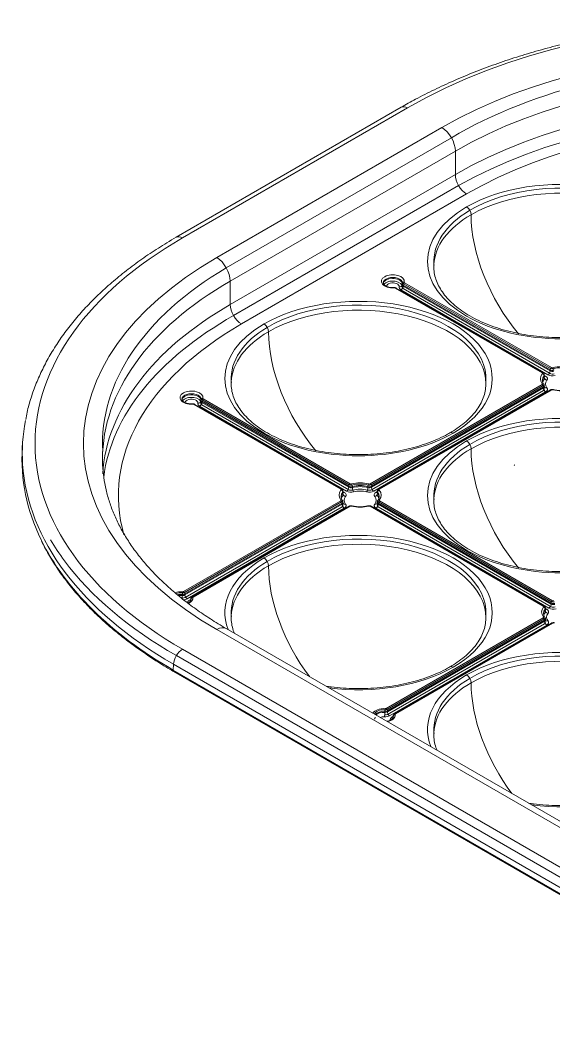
# Model space of a CAD drawing. Header units: millimetres. Extents: x 409 to 2276, y 1039 to 1674.
# Drawn here: x 905.6 to 989.4, y 1300.9 to 1460.3 of the extents above; entities that cross this region are included whole.
import ezdxf

# ---------------------------------------------------------------- set-up
doc = ezdxf.new("R2010")
doc.units = ezdxf.units.MM
doc.layers.add('粗实线层', color=7, linetype='Continuous', lineweight=35)

msp = doc.modelspace()

# ---------------------------------------------------------------- linework, layer by layer
at = {"layer": '粗实线层', "lineweight": 20}
for p, q in [((965.446, 1446.644), (930.09, 1426.232)), ((966.446, 1446.545), (931.09, 1426.133)), ((936.466, 1423.029), (971.821, 1443.442)), ((973.321, 1441.858), (937.966, 1421.446)), ((938.587, 1419.355), (973.942, 1439.768)), ((973.942, 1436.093), (973.942, 1439.768)), ((938.587, 1415.681), (973.942, 1436.093)), ((974.46, 1434.351), (939.105, 1413.939)), ((940.355, 1412.619), (975.71, 1433.032)), ((938.587, 1415.681), (938.587, 1419.355)), ((965.61, 1418.938), (965.61, 1418.774)), ((988.894, 1405.62), (965.818, 1418.943)), ((965.968, 1419.101), (989.044, 1405.778)), ((987.559, 1404.921), (964.483, 1418.244)), ((987.709, 1404.936), (964.633, 1418.259)), ((965.402, 1417.958), (988.478, 1404.635)), ((988.821, 1404.846), (965.745, 1418.169)), ((965.756, 1418.734), (965.756, 1418.57)), ((965.756, 1418.734), (988.832, 1405.411)), ((965.756, 1418.57), (988.832, 1405.247)), ((987.918, 1404.431), (987.918, 1404.594)), ((988.125, 1404.431), (987.918, 1404.551)), ((988.832, 1405.411), (988.832, 1405.247)), ((989.09, 1405.331), (989.09, 1405.168)), ((960.558, 1387.52), (987.559, 1403.109)), ((987.709, 1402.95), (960.708, 1387.362)), ((987.874, 1404.476), (987.874, 1404.313)), ((987.918, 1402.782), (987.918, 1402.946)), ((960.771, 1387.152), (987.771, 1402.741)), ((960.771, 1386.989), (987.771, 1402.578)), ((987.783, 1402.176), (960.782, 1386.587)), ((961.124, 1386.377), (988.125, 1401.966)), ((988.894, 1402.266), (961.893, 1386.677)), ((989.044, 1402.251), (962.043, 1386.663)), ((987.771, 1402.741), (987.771, 1402.578)), ((955.935, 1386.663), (932.859, 1399.985)), ((956.085, 1386.677), (933.009, 1400)), ((933.985, 1400.679), (933.985, 1400.516)), ((957.196, 1386.587), (934.121, 1399.91)), ((934.132, 1400.475), (934.132, 1400.312)), ((934.132, 1400.475), (957.208, 1387.152)), ((934.132, 1400.312), (957.208, 1386.989)), ((957.27, 1387.362), (934.194, 1400.684)), ((934.344, 1400.843), (957.42, 1387.52)), ((933.778, 1399.7), (956.854, 1386.377)), ((905.98, 1394.027), (905.924, 1393.148)), ((957.208, 1387.152), (957.208, 1386.989)), ((957.466, 1387.073), (957.466, 1386.91)), ((957.765, 1387.093), (957.765, 1386.93)), ((960.213, 1387.093), (960.213, 1386.93)), ((960.513, 1386.91), (960.513, 1387.073)), ((960.771, 1387.152), (960.771, 1386.989)), ((956.25, 1386.218), (956.25, 1386.055)), ((956.501, 1386.173), (956.293, 1386.292)), ((956.294, 1386.173), (956.294, 1386.336)), ((961.685, 1386.292), (961.478, 1386.173)), ((961.685, 1386.336), (961.685, 1386.173)), ((961.728, 1386.218), (961.728, 1386.055)), ((931.264, 1370.607), (955.935, 1384.851)), ((956.085, 1384.692), (931.414, 1370.448)), ((931.476, 1370.239), (956.147, 1384.483)), ((931.476, 1370.076), (956.147, 1384.32)), ((956.159, 1383.918), (931.488, 1369.674)), ((957.27, 1384.008), (932.599, 1369.764)), ((957.42, 1383.993), (932.749, 1369.749)), ((956.147, 1384.483), (956.147, 1384.32)), ((956.294, 1384.524), (956.294, 1384.687)), ((987.728, 1368.307), (960.558, 1383.993)), ((987.878, 1368.322), (960.708, 1384.008)), ((961.685, 1384.687), (961.685, 1384.524)), ((988.989, 1368.232), (961.82, 1383.918)), ((961.831, 1384.483), (961.831, 1384.32)), ((961.831, 1384.483), (989.001, 1368.797)), ((961.831, 1384.32), (989.001, 1368.634)), ((989.063, 1369.006), (961.893, 1384.692)), ((962.043, 1384.851), (989.213, 1369.164)), ((931.83, 1369.464), (956.501, 1383.708)), ((961.478, 1383.708), (988.647, 1368.021)), ((931.068, 1370.157), (931.068, 1369.993)), ((931.291, 1370.008), (931.291, 1370.172)), ((931.476, 1370.239), (931.476, 1370.076)), ((932.39, 1369.423), (932.39, 1369.26)), ((932.391, 1369.379), (932.183, 1369.26)), ((932.393, 1369.391), (932.393, 1369.228)), ((988.043, 1367.863), (988.043, 1367.699)), ((988.294, 1367.817), (988.086, 1367.937)), ((988.087, 1367.817), (988.087, 1367.98)), ((989.001, 1368.797), (989.001, 1368.634)), ((989.258, 1368.718), (989.258, 1368.554)), ((963.057, 1352.251), (987.728, 1366.495)), ((987.878, 1366.337), (963.207, 1352.093)), ((988.087, 1366.168), (988.087, 1366.332)), ((1035.461, 1307.495), (936.466, 1364.65)), ((1036.961, 1307.644), (937.966, 1364.799)), ((963.269, 1351.884), (987.94, 1366.128)), ((963.269, 1351.72), (987.94, 1365.964)), ((987.951, 1365.563), (963.28, 1351.319)), ((963.623, 1351.108), (988.294, 1365.352)), ((989.063, 1365.653), (964.392, 1351.409)), ((989.213, 1365.638), (964.542, 1351.394)), ((987.94, 1366.128), (987.94, 1365.964)), ((931.09, 1361.546), (1030.085, 1304.392)), ((1029.122, 1303.398), (930.127, 1360.553)), ((929.678, 1359.184), (929.638, 1358.28)), ((1028.633, 1301.125), (929.638, 1358.28)), ((929.678, 1359.184), (1028.673, 1302.029)), ((929.741, 1358.029), (1028.736, 1300.875)), ((963.269, 1351.884), (963.269, 1351.72)), ((962.86, 1351.801), (962.86, 1351.638)), ((963.084, 1351.653), (963.084, 1351.816)), ((964.184, 1351.024), (963.976, 1350.904)), ((964.183, 1351.067), (964.183, 1350.904)), ((964.186, 1351.035), (964.186, 1350.872))]:
    msp.add_line(p, q, dxfattribs=at)
for centre, major_axis, ratio, start_param, end_param in [((1022.379, 1414.252), (-79.102, 0), 0.5773503, 3.9269908, 5.4977871), ((1022.379, 1414.252), (71.5, 0), 0.5773503, 0.7853982, 2.3561945), ((1022.379, 1414.252), (68.5, 0), 0.5773503, 0.772529, 2.3690637), ((1022.379, 1411.803), (68.5, 0), 0.5773503, 0.7853982, 2.3561945), ((1022.379, 1406.087), (68.5, 0), 0.5773503, 0.7960595, 2.3455332), ((1022.379, 1408.128), (68.5, 0), 0.5773503, 0.7853982, 2.3561945), ((1022.379, 1406.087), (66, 0), 0.5773503, 0.7853982, 2.3561945), ((966.446, 1444.912), (1, -1.732), 0.5773503, 2.3561945, 3.1417722), ((971.821, 1440.992), (-1.5, 2.598), 0.5773503, 3.9269908, 5.4977871), ((975.71, 1435.073), (-1.25, 2.165), 0.5773503, 0.7853982, 2.3561945), ((990.559, 1422.417), (21, 0), 0.5773503, 5.4977871, 8.6393798), ((990.559, 1422.417), (20, 0), 0.5773503, 6.2477408, 8.6540789), ((990.559, 1421.601), (20, 0), 0.5773503, 0.0000491, 2.3561945), ((990.559, 1422.417), (21, 0), 0.5773503, 2.3561945, 5.4977871), ((990.559, 1422.417), (20, 0), 0.5773503, 2.3708936, 3.1769492), ((975.71, 1430.174), (-0.5, 0.866), 0.5773503, 3.9269908, 5.4977871), ((990.559, 1421.601), (20, 0), 0.5773503, 2.3561945, 3.1130729), ((990.559, 1421.601), (-10, 17.321), 0.5773503, 0.7853982, 1.8632099), ((987.024, 1393.84), (-79.102, 0), 0.5773503, 5.4977871, 7.0685835), ((931.09, 1424.5), (1, -1.732), 0.5773503, 2.3561945, 3.1417722), ((987.024, 1393.84), (71.5, 0), 0.5773503, 2.3561945, 3.9269908), ((936.466, 1420.58), (-1.5, 2.598), 0.5773503, 3.9269908, 5.4977871), ((987.024, 1393.84), (68.5, 0), 0.5773503, 2.3690637, 3.1726011), ((964.122, 1419.31), (1.8, 0), 0.5773503, 6.1729187, 11.1058409), ((990.559, 1421.601), (20, 0), 0.5773503, 3.1130729, 3.1416417), ((987.024, 1391.39), (68.5, 0), 0.5773503, 2.3561945, 3.1415926), ((964.122, 1419.065), (1.5, 0), 0.5773503, 0.0000306, 3.1480828), ((964.122, 1418.901), (1.5, 0), 0.5773503, 0.1032367, 3.1415311), ((964.122, 1418.493), (1.5, 0), 0.5773503, 6.1805176, 9.0484817), ((964.122, 1418.493), (1, 0), 0.5773503, 6.1729187, 9.3675254), ((966.11, 1418.938), (-0.5, 0), 0.5773503, 0.0000118, 0.1625613), ((965.911, 1418.95), (0.295, -0.057), 0.8115378, 2.8535283, 3.295979), ((964.122, 1419.065), (1.5, 0), 0.5773503, 6.1729187, 6.2351193), ((966.11, 1418.938), (-0.5, 0), 0.5773503, 0.1625613, 0.7853982), ((965.911, 1418.95), (0.295, -0.057), 0.8115378, 1.7251827, 2.8535285), ((966.11, 1419.183), (0.5, 0), 0.5773503, 3.5133124, 4.0963828), ((965.968, 1418.856), (0.15, 0.26), 0.5773503, 0.7853982, 2.3561945), ((966.11, 1419.183), (-0.2, 0), 0.5773503, 6.1729187, 7.0685835), ((958.74, 1404.046), (21, 0), 0.5773503, 5.4977871, 8.6393798), ((964.32, 1418.032), (0.019, -0.299), 0.08985, 2.5232384, 3.1539965), ((964.342, 1418.162), (-0.2, 0), 0.5773503, 3.9269908, 4.8226556), ((964.483, 1417.999), (-0.15, -0.26), 0.5773503, 3.1415941, 3.9269908), ((966.11, 1418.366), (-1, 0), 0.5773503, 6.1729187, 7.0685835), ((965.116, 1418.838), (0.491, -0.094), 0.8115378, 4.8667753, 6.2862842), ((965.402, 1418.366), (0.25, 0.433), 0.5773503, 3.9269908, 5.4977871), ((966.11, 1418.366), (0.5, 0), 0.5773503, 3.1160616, 3.894654), ((966.11, 1418.774), (-0.5, 0), 0.5773503, 6.2810424, 7.0685835), ((987.024, 1387.716), (68.5, 0), 0.5773503, 2.3561945, 3.1064706), ((940.355, 1414.66), (-1.25, 2.165), 0.5773503, 0.7853982, 2.3561945), ((958.74, 1404.046), (20, 0), 0.5773503, 6.2477408, 8.6540789), ((958.74, 1403.229), (20, 0), 0.5773503, 0.0000491, 2.3561945), ((987.024, 1385.675), (66, 0), 0.5773503, 2.3561945, 3.3040474), ((987.024, 1385.675), (68.5, 0), 0.5773503, 2.3455332, 3.0680448), ((958.74, 1404.046), (21, 0), 0.5773503, 2.3561945, 5.4977871), ((943.89, 1411.803), (0.5, -0.866), 0.5773503, 0.7853982, 2.3561945), ((958.74, 1404.046), (20, 0), 0.5773503, 2.3708936, 3.1769492), ((958.74, 1403.229), (20, 0), 0.5773503, 2.3561945, 3.1130729), ((958.74, 1403.229), (10, -17.321), 0.5773503, 3.9269908, 5.0041399), ((990.613, 1404.015), (3.3, 0), 0.5773503, 2.7214017, 3.5617836), ((987.559, 1404.676), (-0.15, -0.26), 0.5773503, 3.1409301, 3.9269908), ((987.418, 1404.839), (-0.2, 0), 0.5773503, 2.7214017, 3.9269908), ((987.6, 1404.547), (-0.237, 0.184), 0.7454704, 3.6648589, 5.2356552), ((987.418, 1404.839), (0.5, 0), 0.5773503, 5.5992154, 5.9269336), ((987.418, 1404.594), (-0.5, 0), 0.5773503, 2.7214017, 3.1416069), ((987.418, 1404.594), (-0.5, 0), 0.5773503, 3.1416044, 3.2293303), ((988.478, 1405.043), (0.25, 0.433), 0.5773503, 3.9269908, 5.4977871), ((989.186, 1405.043), (-1, 0), 0.5773503, 0.7853982, 1.9909873), ((989.186, 1405.043), (0.5, 0), 0.5773503, 3.894654, 5.2837549), ((989.044, 1405.533), (0.15, 0.26), 0.5773503, 0.7853982, 2.3561945), ((989.186, 1405.615), (-0.5, 0), 0.5773503, 0.7853982, 1.9909873), ((989.186, 1405.451), (-0.5, 0), 0.5773503, 0.7853982, 1.9909873), ((989.186, 1405.86), (0.5, 0), 0.5773503, 4.0963828, 5.044631), ((989.186, 1405.86), (-0.2, 0), 0.5773503, 0.7853982, 1.9909873), ((990.613, 1404.015), (3.3, 0), 0.5773503, 1.1506054, 1.9909873), ((989.267, 1405.509), (-0.075, 0.29), 0.3330774, 4.0534053, 5.6242016), ((990.613, 1404.015), (3, 0), 0.5773503, 1.1357722, 2.0058204), ((958.74, 1403.229), (20, 0), 0.5773503, 3.1130729, 3.1416417), ((958.74, 1403.229), (20, 0), 0.5773503, 6.2546655, 6.2832344), ((990.613, 1403.77), (3, 0), 0.5773503, 2.7214017, 3.4881581), ((987.418, 1403.19), (-0.2, 0), 0.5773503, 2.3561945, 3.5617836), ((987.559, 1402.864), (-0.15, 0.26), 0.5773503, 3.9269908, 5.4977871), ((987.6, 1402.993), (-0.237, -0.184), 0.7454704, 3.260143, 4.1891229), ((990.613, 1403.607), (3, 0), 0.5773503, 2.7214017, 3.0944393), ((990.613, 1403.198), (3, 0), 0.5773503, 2.6430251, 2.9656201), ((987.418, 1403.19), (0.5, 0), 0.5773503, 5.3283951, 5.9313049), ((987.418, 1402.946), (-0.5, 0), 0.5773503, 2.3561945, 3.0611442), ((987.418, 1404.431), (-0.5, 0), 0.5773503, 2.7214017, 3.1416069), ((988.331, 1404.195), (-0.395, 0.306), 0.7454704, 0.5232662, 2.0940625), ((987.418, 1402.946), (-0.5, 0), 0.5773503, 3.0611453, 3.1415819), ((988.125, 1404.839), (-0.25, -0.433), 0.5773503, 0.1645158, 0.7853982), ((990.613, 1403.198), (2.5, 0), 0.5773503, 2.7214017, 3.5617836), ((987.418, 1404.023), (-1, 0), 0.5773503, 2.7214017, 3.9269908), ((932.498, 1401.052), (1.8, 0), 0.5773503, 6.1729187, 11.1058409), ((932.498, 1400.807), (1.5, 0), 0.5773503, 0.0000306, 3.1480828), ((932.498, 1400.643), (1.5, 0), 0.5773503, 0.1032367, 3.1415311), ((987.418, 1402.782), (-0.5, 0), 0.5773503, 2.3561945, 3.1480032), ((987.418, 1402.374), (0.5, 0), 0.5773503, 5.5301239, 7.0681326), ((988.125, 1402.374), (-0.25, 0.433), 0.5773503, 0.7853982, 2.3561945), ((988.331, 1403.018), (-0.395, -0.306), 0.7454704, 6.280884, 7.3307154), ((987.418, 1402.374), (-1, 0), 0.5773503, 2.3561945, 3.5617836), ((989.044, 1402.007), (0.15, -0.26), 0.5773503, 2.3561945, 3.1415913), ((989.186, 1402.17), (-0.2, 0), 0.5773503, 4.292198, 5.4977871), ((989.267, 1402.03), (-0.075, -0.29), 0.3330774, 3.1260894, 3.8005764), ((990.613, 1404.015), (3.3, 0), 0.5773503, 4.292198, 5.1325799), ((932.498, 1400.235), (1.5, 0), 0.5773503, 6.1805176, 9.0484817), ((932.498, 1400.235), (1, 0), 0.5773503, 6.1729187, 9.3675254), ((932.696, 1399.774), (0.019, -0.299), 0.08985, 2.5232384, 3.1539965), ((932.718, 1399.904), (-0.2, 0), 0.5773503, 3.9269908, 4.8226556), ((932.859, 1399.741), (-0.15, -0.26), 0.5773503, 3.1415941, 3.9269908), ((934.485, 1400.108), (-1, 0), 0.5773503, 6.1729187, 7.0685835), ((933.492, 1400.58), (0.491, -0.094), 0.8115378, 4.8667753, 6.2862842), ((933.778, 1400.108), (0.25, 0.433), 0.5773503, 3.9269908, 5.4977871), ((934.485, 1400.108), (0.5, 0), 0.5773503, 3.1160616, 3.894654), ((934.485, 1400.679), (-0.5, 0), 0.5773503, 0.0000118, 0.1625613), ((934.485, 1400.516), (-0.5, 0), 0.5773503, 6.2810424, 7.0685835), ((934.287, 1400.692), (0.295, -0.057), 0.8115378, 2.8535283, 3.295979), ((932.498, 1400.807), (1.5, 0), 0.5773503, 6.1729187, 6.2351193), ((934.485, 1400.679), (-0.5, 0), 0.5773503, 0.1625613, 0.7853982), ((934.287, 1400.692), (0.295, -0.057), 0.8115378, 1.7251827, 2.8535285), ((934.485, 1400.924), (0.5, 0), 0.5773503, 3.5133124, 4.0963828), ((934.344, 1400.598), (0.15, 0.26), 0.5773503, 0.7853982, 2.3561945), ((934.485, 1400.924), (-0.2, 0), 0.5773503, 6.1729187, 7.0685835), ((990.559, 1385.675), (21, 0), 0.5773503, 5.4977871, 8.6393798), ((990.559, 1385.675), (20, 0), 0.5773503, 6.2477408, 8.6540789), ((987.024, 1392.292), (-81.099, 0), 0.5773503, 6.1729105, 6.3194854), ((990.559, 1384.858), (20, 0), 0.5773503, 0.0000491, 2.3561945), ((973.589, 1394.656), (-0.5, 0.866), 0.5773503, 5.4977871, 6.2824495), ((990.559, 1385.675), (21, 0), 0.5773503, 2.3561945, 5.4977871), ((990.559, 1385.675), (20, 0), 0.5773503, 2.3708936, 3.1769492), ((975.71, 1393.431), (-0.5, 0.866), 0.5773503, 3.9269908, 5.4977871), ((987.024, 1391.412), (81.156, 0), 0.5773503, 3.1045317, 3.4158193), ((990.559, 1384.858), (20, 0), 0.5773503, 2.3561945, 3.1130729), ((990.559, 1384.858), (-10, 17.321), 0.5773503, 0.7853982, 1.8632099), ((987.024, 1392.292), (-81.099, 0), 0.5773503, 0.0363001, 0.7853982), ((987.024, 1391.39), (68.5, 0), 0.5773503, 3.1415927, 3.1439979), ((956.854, 1386.785), (0.25, 0.433), 0.5773503, 3.9269908, 5.4977871), ((957.42, 1387.275), (0.15, 0.26), 0.5773503, 0.7853982, 2.3561945), ((957.561, 1387.357), (-0.5, 0), 0.5773503, 0.7853982, 1.9909873), ((957.561, 1387.193), (-0.5, 0), 0.5773503, 0.7853982, 1.9909873), ((957.561, 1387.602), (0.5, 0), 0.5773503, 4.0963828, 5.044631), ((957.561, 1387.602), (-0.2, 0), 0.5773503, 0.7853982, 1.9909873), ((958.989, 1385.757), (3.3, 0), 0.5773503, 1.1506054, 1.9909873), ((957.643, 1387.251), (-0.075, 0.29), 0.3330774, 4.0534053, 5.6242017), ((958.989, 1385.757), (3, 0), 0.5773503, 1.1357722, 2.0058204), ((958.989, 1385.512), (3, 0), 0.5773503, 1.1506054, 1.9909873), ((958.989, 1385.348), (3, 0), 0.5773503, 1.1506054, 1.9909873), ((960.335, 1387.251), (0.075, 0.29), 0.3330774, 0.6589837, 2.2297801), ((960.417, 1387.357), (-0.5, 0), 0.5773503, 1.1506054, 2.3561945), ((960.417, 1387.193), (-0.5, 0), 0.5773503, 1.1506054, 2.3561945), ((960.417, 1387.602), (0.5, 0), 0.5773503, 4.380147, 5.3283951), ((960.417, 1387.602), (-0.2, 0), 0.5773503, 1.1506054, 2.3561945), ((960.558, 1387.275), (-0.15, 0.26), 0.5773503, 3.9269908, 5.4977871), ((961.124, 1386.785), (-0.25, 0.433), 0.5773503, 0.7853982, 2.3561945), ((958.989, 1385.757), (3.3, 0), 0.5773503, 2.7214017, 3.5617836), ((958.989, 1385.512), (3, 0), 0.5773503, 2.7214017, 3.4876069), ((955.935, 1386.418), (-0.15, -0.26), 0.5773503, 3.140855, 3.9269908), ((955.794, 1386.581), (-0.2, 0), 0.5773503, 2.7214017, 3.9269908), ((955.976, 1386.289), (-0.237, 0.184), 0.7454704, 3.6648589, 5.2356552), ((958.989, 1385.348), (3, 0), 0.5773503, 2.7214017, 3.0944393), ((958.989, 1384.94), (3, 0), 0.5773503, 2.6430251, 2.9656201), ((955.794, 1386.581), (0.5, 0), 0.5773503, 5.5992154, 5.9249762), ((955.794, 1386.336), (-0.5, 0), 0.5773503, 2.7214017, 3.1416069), ((955.794, 1386.173), (-0.5, 0), 0.5773503, 2.7214017, 3.1416069), ((956.707, 1385.937), (-0.395, 0.306), 0.7454704, 0.5232662, 2.0940625), ((955.794, 1386.336), (-0.5, 0), 0.5773503, 3.1416044, 3.2263352), ((956.501, 1386.581), (-0.25, -0.433), 0.5773503, 0.1645158, 0.7853982), ((958.989, 1384.94), (2.5, 0), 0.5773503, 2.7214017, 3.5617836), ((955.794, 1385.764), (-1, 0), 0.5773503, 2.7214017, 3.9269908), ((957.561, 1386.785), (-1, 0), 0.5773503, 0.7853982, 1.9909873), ((957.561, 1386.785), (0.5, 0), 0.5773503, 3.894654, 5.2837549), ((957.969, 1386.666), (-0.125, 0.484), 0.3330774, 0.9118126, 2.4826089), ((958.989, 1384.94), (3, 0), 0.5773503, 1.1751979, 1.9663948), ((958.989, 1384.94), (2.5, 0), 0.5773503, 1.1506054, 1.9909873), ((960.009, 1386.666), (0.125, 0.484), 0.3330774, 3.8005764, 5.3713727), ((960.417, 1386.785), (-1, 0), 0.5773503, 1.1506054, 2.3561945), ((960.417, 1386.785), (0.5, 0), 0.5773503, 4.1408587, 5.5301239), ((962.185, 1385.764), (-1, 0), 0.5773503, 5.4977871, 6.7033762), ((961.272, 1385.937), (0.395, 0.306), 0.7454704, 4.1891228, 5.7599191), ((958.989, 1384.94), (2.5, 0), 0.5773503, 5.8629944, 6.7033762), ((961.478, 1386.581), (0.25, -0.433), 0.5773503, 5.4977871, 6.1234043), ((958.989, 1384.94), (3, 0), 0.5773503, 0.1746357, 0.4985675), ((962.185, 1386.336), (-0.5, 0), 0.5773503, 6.1986296, 6.2831711), ((962.185, 1386.336), (-0.5, 0), 0.5773503, 6.2831711, 6.7033762), ((962.185, 1386.173), (-0.5, 0), 0.5773503, 0.0064116, 0.4201909), ((962.185, 1386.581), (0.5, 0), 0.5773503, 3.4998018, 3.8253732), ((962.002, 1386.289), (0.237, 0.184), 0.7454704, 1.04753, 2.6183264), ((958.989, 1385.512), (3, 0), 0.5773503, 5.8629944, 6.7033762), ((958.989, 1385.348), (3, 0), 0.5773503, 0.0471533, 0.4201909), ((962.043, 1386.418), (0.15, -0.26), 0.5773503, 2.3561945, 3.1423303), ((962.185, 1386.581), (-0.2, 0), 0.5773503, 5.4977871, 6.7033762), ((958.989, 1385.757), (3.3, 0), 0.5773503, 5.8629944, 6.7033762), ((955.794, 1384.932), (-0.2, 0), 0.5773503, 2.3561945, 3.5617836), ((955.935, 1384.606), (-0.15, 0.26), 0.5773503, 3.9269908, 5.4977871), ((955.976, 1384.734), (-0.237, -0.184), 0.7454704, 3.2523408, 4.1891229), ((955.794, 1384.932), (0.5, 0), 0.5773503, 5.3283951, 5.9323435), ((955.794, 1384.687), (-0.5, 0), 0.5773503, 2.3561945, 3.0649108), ((955.794, 1384.524), (-0.5, 0), 0.5773503, 2.3561945, 3.1480032), ((955.794, 1384.116), (0.5, 0), 0.5773503, 5.5301239, 7.0681326), ((956.501, 1384.116), (-0.25, 0.433), 0.5773503, 0.7853982, 2.3561945), ((955.794, 1384.687), (-0.5, 0), 0.5773503, 3.0649118, 3.1415784), ((956.707, 1384.76), (-0.395, -0.306), 0.7454704, 6.280884, 7.3307154), ((955.794, 1384.116), (-1, 0), 0.5773503, 2.3561945, 3.5617836), ((957.42, 1383.748), (0.15, -0.26), 0.5773503, 2.3561945, 3.1415913), ((957.561, 1383.912), (-0.2, 0), 0.5773503, 4.292198, 5.4977871), ((957.643, 1383.772), (-0.075, -0.29), 0.3330774, 3.1260894, 3.8005764), ((958.989, 1385.757), (3.3, 0), 0.5773503, 4.292198, 5.1325799), ((960.335, 1383.772), (0.075, -0.29), 0.3330774, 2.4826088, 3.1482335), ((960.417, 1383.912), (-0.2, 0), 0.5773503, 3.9269908, 5.1325799), ((960.558, 1383.748), (-0.15, -0.26), 0.5773503, 3.1415941, 3.9269908), ((962.185, 1384.116), (-1, 0), 0.5773503, 5.8629944, 7.0685835), ((961.272, 1384.76), (0.395, -0.306), 0.7454704, 5.2356552, 6.2893151), ((961.478, 1384.116), (0.25, 0.433), 0.5773503, 3.9269908, 5.4977871), ((962.185, 1384.116), (0.5, 0), 0.5773503, 2.3564793, 3.894654), ((962.185, 1384.687), (-0.5, 0), 0.5773503, 0.0000118, 0.0766233), ((962.185, 1384.524), (-0.5, 0), 0.5773503, 0.0000118, 0.0880401), ((962.185, 1384.687), (-0.5, 0), 0.5773503, 0.0766233, 0.7853982), ((962.185, 1384.524), (-0.5, 0), 0.5773503, 0.0880401, 0.7853982), ((962.185, 1384.932), (0.5, 0), 0.5773503, 3.4921492, 4.0963828), ((962.002, 1384.734), (0.237, -0.184), 0.7454704, 2.0940625, 3.0308446), ((962.043, 1384.606), (0.15, 0.26), 0.5773503, 0.7853982, 2.3561945), ((962.185, 1384.932), (-0.2, 0), 0.5773503, 5.8629944, 7.0685835), ((990.559, 1384.858), (20, 0), 0.5773503, 3.1130729, 3.1416417), ((958.74, 1367.304), (21, 0), 0.5773503, 5.4977871, 8.6393798), ((958.74, 1367.304), (20, 0), 0.5773503, 6.2477408, 8.6540789), ((987.024, 1391.412), (81.156, 0), 0.5773503, 3.4158193, 3.9269908), ((987.024, 1393.84), (81, 0), 0.5773503, 3.470289, 3.5460966), ((958.74, 1366.487), (20, 0), 0.5773503, 0.0000491, 2.3561945), ((958.74, 1367.304), (21, 0), 0.5773503, 2.3561945, 3.3639094), ((943.89, 1375.06), (-0.5, 0.866), 0.5773503, 3.9269908, 5.4977871), ((987.024, 1393.84), (81, 0), 0.5773503, 3.5460966, 3.9335906), ((958.74, 1367.304), (20, 0), 0.5773503, 2.3708936, 3.1769492), ((958.74, 1366.487), (20, 0), 0.5773503, 2.3561945, 3.1130729), ((958.74, 1366.487), (-10, 17.321), 0.5773503, 0.7853982, 1.778755), ((930.903, 1369.541), (1.8, 0), 0.5773503, 1.4605297, 2.1520636), ((930.903, 1369.541), (1.5, 0), 0.5773503, 1.4529057, 2.1509723), ((930.903, 1369.296), (1.5, 0), 0.5773503, 1.4605297, 1.9853463), ((930.903, 1369.133), (1.5, 0), 0.5773503, 1.4605297, 1.8631792), ((931.013, 1369.706), (0.032, 0.499), 0.08985, 4.2874647, 5.3307433), ((931.123, 1369.872), (0.5, 0), 0.5773503, 4.5639476, 5.5301239), ((931.101, 1370.329), (0.019, 0.299), 0.08985, 0.6183543, 2.1891506), ((931.123, 1370.443), (-0.5, 0), 0.5773503, 1.4605297, 2.3561945), ((931.123, 1370.28), (-0.5, 0), 0.5773503, 1.4605297, 2.3561945), ((931.123, 1370.688), (0.5, 0), 0.5773503, 4.6249693, 5.3283951), ((931.123, 1370.688), (-0.2, 0), 0.5773503, 1.4605297, 2.3561945), ((931.264, 1370.362), (-0.15, 0.26), 0.5773503, 3.9269908, 5.4977871), ((931.123, 1369.872), (-1, 0), 0.5773503, 1.729565, 2.3561945), ((931.83, 1369.872), (-0.25, 0.433), 0.5773503, 0.7853982, 2.3561945), ((930.903, 1369.541), (1.8, 0), 0.5773503, 5.382357, 6.3934519), ((932.89, 1369.423), (-0.5, 0), 0.5773503, 6.1144938, 6.2831731), ((932.89, 1369.423), (-0.5, 0), 0.5773503, 6.2831731, 6.3934519), ((932.692, 1369.41), (0.295, 0.057), 0.8115378, 1.41641, 2.9872063), ((932.89, 1369.668), (0.5, 0), 0.5773503, 3.5071947, 3.6215158), ((932.749, 1369.505), (0.15, -0.26), 0.5773503, 2.3561945, 3.1424515), ((932.89, 1369.668), (-0.2, 0), 0.5773503, 5.4977871, 6.3934519), ((932.89, 1368.851), (-1, 0), 0.5773503, 5.4977871, 6.3934519), ((931.896, 1369.196), (0.491, 0.094), 0.8115378, 4.5580026, 4.7070813), ((932.183, 1369.668), (0.25, -0.433), 0.5773503, 5.4977871, 6.1401707), ((932.89, 1369.26), (-0.5, 0), 0.5773503, 6.2831731, 6.3934519), ((930.903, 1369.296), (1.5, 0), 0.5773503, 0.017235, 0.1102666), ((990.782, 1367.401), (3.3, 0), 0.5773503, 2.7214017, 3.5617836), ((990.782, 1367.156), (3, 0), 0.5773503, 2.7214017, 3.4876069), ((987.728, 1368.062), (-0.15, -0.26), 0.5773503, 3.140855, 3.9269908), ((987.587, 1368.225), (-0.2, 0), 0.5773503, 2.7214017, 3.9269908), ((987.769, 1367.933), (-0.237, 0.184), 0.7454704, 3.6648589, 5.2356552), ((987.587, 1368.225), (0.5, 0), 0.5773503, 5.5992154, 5.9249762), ((987.587, 1367.98), (-0.5, 0), 0.5773503, 2.7214017, 3.1416069), ((987.587, 1367.98), (-0.5, 0), 0.5773503, 3.1416044, 3.2263352), ((988.647, 1368.429), (0.25, 0.433), 0.5773503, 3.9269908, 5.4977871), ((989.354, 1368.429), (-1, 0), 0.5773503, 0.7853982, 1.9909873), ((989.354, 1368.429), (0.5, 0), 0.5773503, 3.894654, 5.2837549), ((989.213, 1368.919), (0.15, 0.26), 0.5773503, 0.7853982, 2.3561945), ((989.354, 1369.001), (-0.5, 0), 0.5773503, 0.7853982, 1.9909873), ((989.354, 1368.838), (-0.5, 0), 0.5773503, 0.7853982, 1.9909873), ((989.354, 1369.246), (0.5, 0), 0.5773503, 4.0963828, 5.044631), ((989.354, 1369.246), (-0.2, 0), 0.5773503, 0.7853982, 1.9909873), ((958.74, 1366.487), (20, 0), 0.5773503, 3.1130729, 3.1416417), ((958.74, 1366.487), (20, 0), 0.5773503, 6.2546655, 6.2832344), ((987.587, 1366.577), (-0.2, 0), 0.5773503, 2.3561945, 3.5617836), ((987.728, 1366.25), (-0.15, 0.26), 0.5773503, 3.9269908, 5.4977871), ((987.769, 1366.379), (-0.237, -0.184), 0.7454704, 3.2523408, 4.1891229), ((990.782, 1366.993), (3, 0), 0.5773503, 2.7214017, 3.0944393), ((990.782, 1366.584), (3, 0), 0.5773503, 2.6430251, 2.9656201), ((987.587, 1366.577), (0.5, 0), 0.5773503, 5.3283951, 5.9323435), ((987.587, 1366.332), (-0.5, 0), 0.5773503, 2.3561945, 3.0649108), ((987.587, 1367.817), (-0.5, 0), 0.5773503, 2.7214017, 3.1416069), ((988.5, 1367.582), (-0.395, 0.306), 0.7454704, 0.5232662, 2.0940625), ((987.587, 1366.332), (-0.5, 0), 0.5773503, 3.0649118, 3.1415784), ((988.294, 1368.225), (-0.25, -0.433), 0.5773503, 0.1645158, 0.7853982), ((990.782, 1366.584), (2.5, 0), 0.5773503, 2.7214017, 3.5617836), ((987.587, 1367.409), (-1, 0), 0.5773503, 2.7214017, 3.9269908), ((936.466, 1362.2), (-1.5, -2.598), 0.5773503, 3.1415929, 3.9269908), ((987.587, 1366.168), (-0.5, 0), 0.5773503, 2.3561945, 3.1480032), ((987.587, 1365.76), (0.5, 0), 0.5773503, 5.5301239, 7.0681326), ((988.294, 1365.76), (-0.25, 0.433), 0.5773503, 0.7853982, 2.3561945), ((988.5, 1366.404), (-0.395, -0.306), 0.7454704, 6.280884, 7.3307154), ((987.587, 1365.76), (-1, 0), 0.5773503, 2.3561945, 3.5617836), ((989.213, 1365.393), (0.15, -0.26), 0.5773503, 2.3561945, 3.1415913), ((989.354, 1365.556), (-0.2, 0), 0.5773503, 4.292198, 5.4977871), ((931.09, 1359.913), (1, 1.732), 0.5773503, 0.7853982, 2.3038346), ((990.559, 1348.932), (21, 0), 0.5773503, 5.4977871, 8.6393798), ((990.559, 1348.932), (20, 0), 0.5773503, 6.2477408, 8.6540789), ((990.559, 1348.116), (20, 0), 0.5773503, 0.0000491, 2.3561945), ((929.991, 1358.462), (-0.25, -0.433), 0.5773503, 5.4454273, 6.2831805), ((958.74, 1367.304), (21, 0), 0.5773503, 4.4900722, 5.4977871), ((973.589, 1357.914), (0.5, -0.866), 0.5773503, 2.3561945, 3.1416172), ((990.559, 1348.932), (21, 0), 0.5773503, 2.3561945, 3.3639094), ((990.559, 1348.932), (20, 0), 0.5773503, 2.3708936, 3.1769492), ((975.71, 1356.689), (0.5, -0.866), 0.5773503, 0.7853982, 2.3561945), ((990.559, 1348.116), (20, 0), 0.5773503, 2.3561945, 3.1130729), ((990.559, 1348.116), (10, -17.321), 0.5773503, 3.9269908, 4.9203477), ((962.695, 1351.185), (1.8, 0), 0.5773503, 1.4605297, 2.8252536), ((962.695, 1351.185), (1.5, 0), 0.5773503, 1.4529057, 2.9337162), ((962.893, 1351.973), (0.019, 0.299), 0.08985, 0.6183543, 2.1891506), ((962.915, 1352.088), (-0.5, 0), 0.5773503, 1.4605297, 2.3561945), ((962.915, 1352.333), (0.5, 0), 0.5773503, 4.6249693, 5.3283951), ((962.915, 1352.333), (-0.2, 0), 0.5773503, 1.4605297, 2.3561945), ((963.057, 1352.006), (-0.15, 0.26), 0.5773503, 3.9269908, 5.4977871), ((962.695, 1350.369), (1.5, 0), 0.5773503, 2.5830075, 2.9038456), ((962.695, 1350.94), (1.5, 0), 0.5773503, 1.4605297, 2.705707), ((962.695, 1350.777), (1.5, 0), 0.5773503, 1.4605297, 2.566815), ((962.695, 1350.369), (1, 0), 0.5773503, 1.4605297, 2.1687119), ((962.805, 1351.351), (0.032, 0.499), 0.08985, 3.7599469, 5.3307433), ((962.915, 1351.516), (-1, 0), 0.5773503, 1.4605297, 2.3561945), ((962.915, 1351.516), (0.5, 0), 0.5773503, 4.5639476, 5.5301239), ((962.915, 1351.925), (-0.5, 0), 0.5773503, 1.4605297, 2.3561945), ((962.695, 1351.185), (1.8, 0), 0.5773503, 5.0287281, 6.3934519), ((963.623, 1351.516), (-0.25, 0.433), 0.5773503, 0.7853982, 2.3561945), ((964.683, 1350.496), (-1, 0), 0.5773503, 5.4977871, 6.3934519), ((963.689, 1350.84), (0.491, 0.094), 0.8115378, 4.5580026, 4.7070813), ((963.976, 1351.312), (0.25, -0.433), 0.5773503, 5.4977871, 6.1401707), ((964.683, 1351.067), (-0.5, 0), 0.5773503, 6.1123408, 6.2831765), ((964.683, 1351.067), (-0.5, 0), 0.5773503, 6.2831731, 6.3934519), ((964.683, 1350.904), (-0.5, 0), 0.5773503, 6.2831731, 6.3934519), ((964.484, 1351.055), (0.295, 0.057), 0.8115378, 1.41641, 2.9872063), ((962.695, 1350.94), (1.5, 0), 0.5773503, 0.017235, 0.1102666), ((964.683, 1351.312), (0.5, 0), 0.5773503, 3.5053601, 3.6215158), ((964.542, 1351.149), (0.15, -0.26), 0.5773503, 2.3561945, 3.1423764), ((964.683, 1351.312), (-0.2, 0), 0.5773503, 5.4977871, 6.3934519), ((990.559, 1348.116), (20, 0), 0.5773503, 3.1130729, 3.1416417), ((990.559, 1348.932), (21, 0), 0.5773503, 4.4900722, 5.4977871)]:
    msp.add_ellipse(centre, major_axis=major_axis, ratio=ratio, start_param=start_param, end_param=end_param, dxfattribs=at)
for points, knots in [([(1079.313, 1446.644), (1078.822, 1446.928), (1077.384, 1447.737), (1074.922, 1449.023), (1071.879, 1450.464), (1068.722, 1451.816), (1065.459, 1453.077), (1062.097, 1454.243), (1058.644, 1455.312), (1055.108, 1456.283), (1051.498, 1457.152), (1047.821, 1457.919), (1044.085, 1458.581), (1040.301, 1459.138), (1036.475, 1459.587), (1032.617, 1459.929), (1028.736, 1460.161), (1024.84, 1460.285), (1020.939, 1460.299), (1017.041, 1460.204), (1013.155, 1460), (1009.291, 1459.687), (1005.456, 1459.266), (1001.66, 1458.737), (997.911, 1458.103), (994.219, 1457.363), (990.59, 1456.521), (987.034, 1455.576), (983.559, 1454.533), (980.173, 1453.392), (976.883, 1452.156), (973.698, 1450.828), (970.623, 1449.41), (967.875, 1448.01), (966.18, 1447.069), (965.446, 1446.644)], [0, 0, 0, 0, 0.0163515, 0.0473452, 0.0783336, 0.1093149, 0.1402881, 0.1712524, 0.2022079, 0.2331547, 0.2640934, 0.2950246, 0.3259491, 0.3568678, 0.3877816, 0.4186916, 0.4495987, 0.4805039, 0.5114083, 0.542313, 0.5732186, 0.6041262, 0.6350368, 0.6659515, 0.6968713, 0.7277972, 0.7587303, 0.7896714, 0.8206215, 0.8515813, 0.8825514, 0.9135323, 0.9445239, 0.9755258, 1, 1, 1, 1]), ([(930.09, 1426.232), (929.599, 1425.949), (928.196, 1425.117), (925.96, 1423.69), (923.446, 1421.921), (921.08, 1420.08), (918.867, 1418.171), (916.812, 1416.198), (914.922, 1414.166), (913.201, 1412.081), (911.654, 1409.947), (910.285, 1407.77), (909.098, 1405.556), (908.094, 1403.311), (907.283, 1401.041), (906.742, 1399.138), (906.524, 1397.989), (906.462, 1397.608)], [0, 0, 0, 0, 0.0378245, 0.1095569, 0.1813076, 0.2530534, 0.3247788, 0.3964645, 0.4680865, 0.5396165, 0.6110232, 0.6822738, 0.7533374, 0.8241892, 0.8948148, 0.9652144, 1, 1, 1, 1]), ([(1004.909, 1413.893), (1004.675, 1413.758), (1003.977, 1413.375), (1002.738, 1412.786), (1001.149, 1412.168), (999.459, 1411.636), (997.684, 1411.199), (995.84, 1410.859), (993.946, 1410.621), (992.018, 1410.489), (990.077, 1410.462), (988.14, 1410.541), (986.226, 1410.727), (984.353, 1411.016), (982.54, 1411.405), (980.805, 1411.89), (979.163, 1412.466), (977.63, 1413.126), (976.221, 1413.863), (974.948, 1414.668), (973.823, 1415.531), (972.854, 1416.443), (972.049, 1417.394), (971.411, 1418.375), (970.943, 1419.38), (970.654, 1420.403), (970.54, 1421.245), (970.572, 1421.744), (970.59, 1421.897)], [0, 0, 0, 0, 0.0208484, 0.0606763, 0.100551, 0.1404681, 0.1804289, 0.2204291, 0.2604613, 0.3005162, 0.3405841, 0.3806548, 0.4207155, 0.4607547, 0.5007623, 0.5407281, 0.5806432, 0.6205006, 0.6602979, 0.7000413, 0.7397511, 0.7794598, 0.8192296, 0.8591731, 0.8994543, 0.9402679, 0.9817578, 1, 1, 1, 1]), ([(964.301, 1418.331), (964.209, 1418.325), (963.943, 1418.321), (963.501, 1418.379), (963.057, 1418.536), (962.752, 1418.753), (962.633, 1418.936), (962.628, 1419.028), (962.635, 1419.06)], [0, 0, 0, 0, 0.1023179, 0.3018381, 0.4999706, 0.694005, 0.8861139, 1, 1, 1, 1]), ([(964.633, 1418.259), (964.61, 1418.272), (964.561, 1418.295), (964.476, 1418.319), (964.387, 1418.332), (964.328, 1418.332), (964.299, 1418.33)], [0, 0, 0, 0, 0.2517666, 0.5066321, 0.758117, 1, 1, 1, 1]), ([(987.916, 1404.619), (987.913, 1404.652), (987.9, 1404.716), (987.855, 1404.805), (987.79, 1404.881), (987.737, 1404.919), (987.709, 1404.936)], [0, 0, 0, 0, 0.2598742, 0.5156492, 0.7634753, 1, 1, 1, 1]), ([(973.089, 1395.522), (972.855, 1395.387), (972.158, 1395.004), (970.918, 1394.415), (969.329, 1393.796), (967.639, 1393.265), (965.864, 1392.827), (964.02, 1392.488), (962.126, 1392.25), (960.199, 1392.117), (958.257, 1392.091), (956.32, 1392.17), (954.406, 1392.356), (952.533, 1392.644), (950.721, 1393.034), (948.985, 1393.519), (947.343, 1394.095), (945.81, 1394.755), (944.401, 1395.492), (943.128, 1396.296), (942.003, 1397.16), (941.034, 1398.072), (940.229, 1399.023), (939.592, 1400.004), (939.123, 1401.008), (938.834, 1402.032), (938.72, 1402.873), (938.752, 1403.373), (938.77, 1403.526)], [0, 0, 0, 0, 0.0208484, 0.0606763, 0.100551, 0.1404681, 0.1804289, 0.2204291, 0.2604613, 0.3005162, 0.3405841, 0.3806548, 0.4207155, 0.4607547, 0.5007623, 0.5407281, 0.5806432, 0.6205006, 0.6602979, 0.7000413, 0.7397511, 0.7794598, 0.8192296, 0.8591731, 0.8994543, 0.9402679, 0.9817578, 1, 1, 1, 1]), ([(978.709, 1402.933), (978.71, 1402.734), (978.678, 1402.181), (978.449, 1401.279), (978.016, 1400.239), (977.399, 1399.226), (976.612, 1398.25), (975.662, 1397.319), (974.576, 1396.457), (973.683, 1395.871), (973.177, 1395.573), (973.089, 1395.522)], [0, 0, 0, 0, 0.075694, 0.2097166, 0.342222, 0.4726173, 0.6012135, 0.7286192, 0.8553745, 0.9749553, 1, 1, 1, 1]), ([(987.916, 1402.921), (987.918, 1402.946), (987.916, 1402.996), (987.898, 1403.07), (987.866, 1403.137), (987.837, 1403.177), (987.82, 1403.196)], [0, 0, 0, 0, 0.2560703, 0.5096482, 0.7583485, 1, 1, 1, 1]), ([(987.936, 1404.36), (987.936, 1404.36), (987.932, 1404.364), (987.916, 1404.398), (987.92, 1404.415), (987.92, 1404.417)], [0, 0, 0, 0, 0.1974583, 0.9069049, 1, 1, 1, 1]), ([(989.347, 1402.319), (989.311, 1402.328), (989.235, 1402.34), (989.111, 1402.338), (988.991, 1402.313), (988.925, 1402.284), (988.894, 1402.266)], [0, 0, 0, 0, 0.2405615, 0.4950555, 0.7521088, 1, 1, 1, 1]), ([(990.831, 1402.172), (990.816, 1402.17), (990.555, 1402.143), (990.033, 1402.186), (989.568, 1402.263), (989.342, 1402.321)], [0, 0, 0, 0, 0.0297481, 0.5218015, 1, 1, 1, 1]), ([(932.677, 1400.073), (932.585, 1400.067), (932.319, 1400.063), (931.877, 1400.12), (931.432, 1400.278), (931.128, 1400.495), (931.009, 1400.678), (931.004, 1400.77), (931.011, 1400.802)], [0, 0, 0, 0, 0.1023179, 0.3018381, 0.4999706, 0.694005, 0.8861139, 1, 1, 1, 1]), ([(933.009, 1400), (932.986, 1400.014), (932.937, 1400.037), (932.852, 1400.061), (932.763, 1400.073), (932.704, 1400.074), (932.675, 1400.072)], [0, 0, 0, 0, 0.2517666, 0.5066321, 0.758117, 1, 1, 1, 1]), ([(937.966, 1364.799), (937.532, 1365.049), (936.289, 1365.786), (934.319, 1367.05), (932.124, 1368.614), (930.079, 1370.234), (928.189, 1371.905), (926.459, 1373.622), (924.892, 1375.381), (923.491, 1377.177), (922.258, 1379.006), (921.196, 1380.863), (920.305, 1382.747), (919.59, 1384.654), (919.049, 1386.582), (918.695, 1388.528), (918.532, 1390.104), (918.538, 1391.031), (918.547, 1391.303)], [0, 0, 0, 0, 0.0346421, 0.1006599, 0.1666571, 0.2326511, 0.2986621, 0.3647222, 0.430874, 0.4971715, 0.5636809, 0.6304791, 0.6976488, 0.7652696, 0.8334014, 0.9020635, 0.9712101, 1, 1, 1, 1]), ([(956.292, 1386.36), (956.289, 1386.392), (956.276, 1386.455), (956.231, 1386.545), (956.165, 1386.622), (956.113, 1386.661), (956.085, 1386.677)], [0, 0, 0, 0, 0.2585011, 0.5161004, 0.7653985, 1, 1, 1, 1]), ([(956.312, 1386.102), (956.312, 1386.102), (956.308, 1386.106), (956.292, 1386.14), (956.295, 1386.157), (956.296, 1386.159)], [0, 0, 0, 0, 0.1974583, 0.9069049, 1, 1, 1, 1]), ([(961.68, 1386.172), (961.681, 1386.161), (961.686, 1386.126), (961.666, 1386.101), (961.667, 1386.102)], [0, 0, 0, 0, 0.2670475, 1, 1, 1, 1]), ([(961.893, 1386.677), (961.865, 1386.661), (961.813, 1386.622), (961.748, 1386.545), (961.703, 1386.455), (961.689, 1386.392), (961.686, 1386.36)], [0, 0, 0, 0, 0.2346015, 0.4838996, 0.7414989, 1, 1, 1, 1]), ([(956.292, 1384.663), (956.294, 1384.688), (956.292, 1384.737), (956.275, 1384.81), (956.243, 1384.878), (956.214, 1384.918), (956.197, 1384.937)], [0, 0, 0, 0, 0.2546978, 0.508895, 0.7585747, 1, 1, 1, 1]), ([(957.723, 1384.061), (957.687, 1384.07), (957.611, 1384.082), (957.487, 1384.079), (957.367, 1384.054), (957.3, 1384.025), (957.27, 1384.008)], [0, 0, 0, 0, 0.2405615, 0.4950555, 0.7521088, 1, 1, 1, 1]), ([(959.207, 1383.914), (959.192, 1383.912), (958.931, 1383.885), (958.409, 1383.928), (957.944, 1384.005), (957.718, 1384.063)], [0, 0, 0, 0, 0.0297481, 0.5218015, 1, 1, 1, 1]), ([(960.708, 1384.008), (960.678, 1384.025), (960.611, 1384.054), (960.492, 1384.079), (960.367, 1384.082), (960.292, 1384.07), (960.255, 1384.061)], [0, 0, 0, 0, 0.2478912, 0.5049445, 0.7594385, 1, 1, 1, 1]), ([(961.782, 1384.937), (961.765, 1384.918), (961.735, 1384.878), (961.703, 1384.81), (961.686, 1384.737), (961.685, 1384.688), (961.686, 1384.663)], [0, 0, 0, 0, 0.2414253, 0.491105, 0.7453022, 1, 1, 1, 1]), ([(1004.909, 1377.151), (1004.675, 1377.016), (1003.977, 1376.633), (1002.738, 1376.044), (1001.149, 1375.425), (999.459, 1374.894), (997.684, 1374.456), (995.84, 1374.117), (993.946, 1373.879), (992.018, 1373.746), (990.077, 1373.719), (988.14, 1373.799), (986.226, 1373.984), (984.353, 1374.273), (982.54, 1374.662), (980.805, 1375.148), (979.163, 1375.724), (977.63, 1376.384), (976.221, 1377.121), (974.948, 1377.925), (973.823, 1378.788), (972.854, 1379.7), (972.049, 1380.651), (971.411, 1381.633), (970.943, 1382.637), (970.654, 1383.661), (970.54, 1384.502), (970.572, 1385.002), (970.59, 1385.154)], [0, 0, 0, 0, 0.0208484, 0.0606763, 0.100551, 0.1404681, 0.1804289, 0.2204291, 0.2604613, 0.3005162, 0.3405841, 0.3806548, 0.4207155, 0.4607547, 0.5007623, 0.5407281, 0.5806432, 0.6205006, 0.6602979, 0.7000413, 0.7397511, 0.7794598, 0.8192296, 0.8591731, 0.8994543, 0.9402679, 0.9817578, 1, 1, 1, 1]), ([(908.955, 1378.563), (909.106, 1378.231), (909.615, 1377.173), (910.643, 1375.416), (912.049, 1373.3), (913.637, 1371.228), (915.393, 1369.202), (917.316, 1367.228), (919.4, 1365.31), (921.642, 1363.453), (924.034, 1361.661), (926.528, 1359.968), (928.463, 1358.774), (929.536, 1358.148), (929.741, 1358.029)], [0, 0, 0, 0, 0.0426027, 0.1365161, 0.2305042, 0.3245598, 0.4186732, 0.5128333, 0.6070296, 0.7012522, 0.7954925, 0.8897438, 0.9790544, 1, 1, 1, 1]), ([(932.599, 1369.764), (932.573, 1369.749), (932.524, 1369.713), (932.462, 1369.641), (932.417, 1369.558), (932.402, 1369.5), (932.397, 1369.47)], [0, 0, 0, 0, 0.2396829, 0.4904867, 0.7461461, 1, 1, 1, 1]), ([(932.399, 1369.305), (932.401, 1369.292), (932.404, 1369.221), (932.35, 1369.083), (932.173, 1368.908), (932.027, 1368.821), (931.985, 1368.798)], [0, 0, 0, 0, 0.0878881, 0.4853155, 0.8587503, 1, 1, 1, 1]), ([(932.388, 1369.29), (932.389, 1369.265), (932.393, 1369.222), (932.373, 1369.191), (932.373, 1369.189)], [0, 0, 0, 0, 0.4516365, 1, 1, 1, 1]), ([(988.085, 1368.004), (988.082, 1368.037), (988.069, 1368.1), (988.024, 1368.19), (987.958, 1368.267), (987.906, 1368.305), (987.878, 1368.322)], [0, 0, 0, 0, 0.2585011, 0.5161004, 0.7653985, 1, 1, 1, 1]), ([(939.237, 1364.055), (939.208, 1364.124), (939.048, 1364.533), (938.834, 1365.29), (938.72, 1366.131), (938.752, 1366.631), (938.77, 1366.783)], [0, 0, 0, 0, 0.0763702, 0.4512913, 0.8324237, 1, 1, 1, 1]), ([(988.085, 1366.308), (988.087, 1366.332), (988.085, 1366.381), (988.068, 1366.454), (988.036, 1366.522), (988.006, 1366.562), (987.99, 1366.581)], [0, 0, 0, 0, 0.2546978, 0.508895, 0.7585747, 1, 1, 1, 1]), ([(988.105, 1367.746), (988.104, 1367.746), (988.101, 1367.751), (988.085, 1367.784), (988.088, 1367.801), (988.089, 1367.803)], [0, 0, 0, 0, 0.1974583, 0.9069049, 1, 1, 1, 1]), ([(978.709, 1366.191), (978.71, 1365.991), (978.678, 1365.439), (978.449, 1364.537), (978.016, 1363.496), (977.399, 1362.483), (976.612, 1361.507), (975.662, 1360.577), (974.576, 1359.714), (973.683, 1359.128), (973.177, 1358.831), (973.089, 1358.78)], [0, 0, 0, 0, 0.075694, 0.2097166, 0.342222, 0.4726173, 0.6012135, 0.7286192, 0.8553745, 0.9749553, 1, 1, 1, 1]), ([(989.516, 1365.705), (989.48, 1365.714), (989.404, 1365.726), (989.279, 1365.724), (989.16, 1365.699), (989.093, 1365.67), (989.063, 1365.653)], [0, 0, 0, 0, 0.2405615, 0.4950555, 0.7521088, 1, 1, 1, 1]), ([(973.089, 1358.78), (972.855, 1358.645), (972.158, 1358.262), (970.918, 1357.673), (969.329, 1357.054), (967.639, 1356.523), (965.864, 1356.085), (964.02, 1355.746), (962.126, 1355.508), (960.199, 1355.375), (958.257, 1355.348), (956.32, 1355.428), (954.779, 1355.577), (953.891, 1355.699), (953.632, 1355.738)], [0, 0, 0, 0, 0.0476756, 0.1387532, 0.2299377, 0.321219, 0.4126005, 0.5040721, 0.5956166, 0.6872133, 0.7788396, 0.8704723, 0.962082, 1, 1, 1, 1]), ([(964.192, 1350.949), (964.194, 1350.937), (964.197, 1350.865), (964.143, 1350.727), (963.916, 1350.503), (963.568, 1350.334), (963.291, 1350.263), (963.169, 1350.242)], [0, 0, 0, 0, 0.0567108, 0.3131556, 0.5541188, 0.812176, 1, 1, 1, 1]), ([(964.18, 1350.935), (964.182, 1350.909), (964.185, 1350.866), (964.166, 1350.835), (964.166, 1350.834)], [0, 0, 0, 0, 0.4516365, 1, 1, 1, 1]), ([(964.392, 1351.409), (964.366, 1351.394), (964.317, 1351.358), (964.256, 1351.288), (964.211, 1351.206), (964.195, 1351.146), (964.19, 1351.115)], [0, 0, 0, 0, 0.2376974, 0.485698, 0.7409703, 1, 1, 1, 1]), ([(971.057, 1345.684), (971.028, 1345.753), (970.867, 1346.162), (970.654, 1346.919), (970.54, 1347.76), (970.572, 1348.259), (970.59, 1348.412)], [0, 0, 0, 0, 0.0763702, 0.4512913, 0.8324237, 1, 1, 1, 1]), ([(1004.909, 1340.409), (1004.675, 1340.274), (1003.977, 1339.891), (1002.738, 1339.302), (1001.149, 1338.683), (999.459, 1338.152), (997.684, 1337.714), (995.84, 1337.374), (993.946, 1337.137), (992.018, 1337.004), (990.077, 1336.977), (988.14, 1337.057), (986.599, 1337.206), (985.711, 1337.328), (985.452, 1337.366)], [0, 0, 0, 0, 0.0476756, 0.1387532, 0.2299377, 0.321219, 0.4126005, 0.5040721, 0.5956166, 0.6872133, 0.7788396, 0.8704723, 0.962082, 1, 1, 1, 1])]:
    msp.add_open_spline(points, degree=3, knots=knots, dxfattribs=at)
for points, degree in [([(965.642, 1419.073), (965.604, 1418.985), (965.616, 1418.891)], 2), ([(965.608, 1418.774), (965.607, 1418.744)], 1), ([(987.935, 1402.712), (987.923, 1402.717), (987.922, 1402.783)], 2), ([(933.984, 1400.516), (933.983, 1400.486)], 1), ([(934.018, 1400.815), (933.98, 1400.726), (933.992, 1400.632)], 2), ([(983.284, 1390.428), (983.246, 1390.451), (983.208, 1390.474), (983.17, 1390.497)], 3), ([(983.284, 1390.428), (983.246, 1390.451), (983.208, 1390.474), (983.17, 1390.497)], 3), ([(956.31, 1384.454), (956.299, 1384.459), (956.298, 1384.525)], 2), ([(960.26, 1384.063), (959.762, 1383.933), (959.207, 1383.914)], 2), ([(961.682, 1384.538), (961.668, 1384.456)], 1), ([(988.103, 1366.098), (988.092, 1366.103), (988.091, 1366.169)], 2)]:
    msp.add_open_spline(points, degree=degree, dxfattribs=at)

doc.saveas('drawing.dxf')
